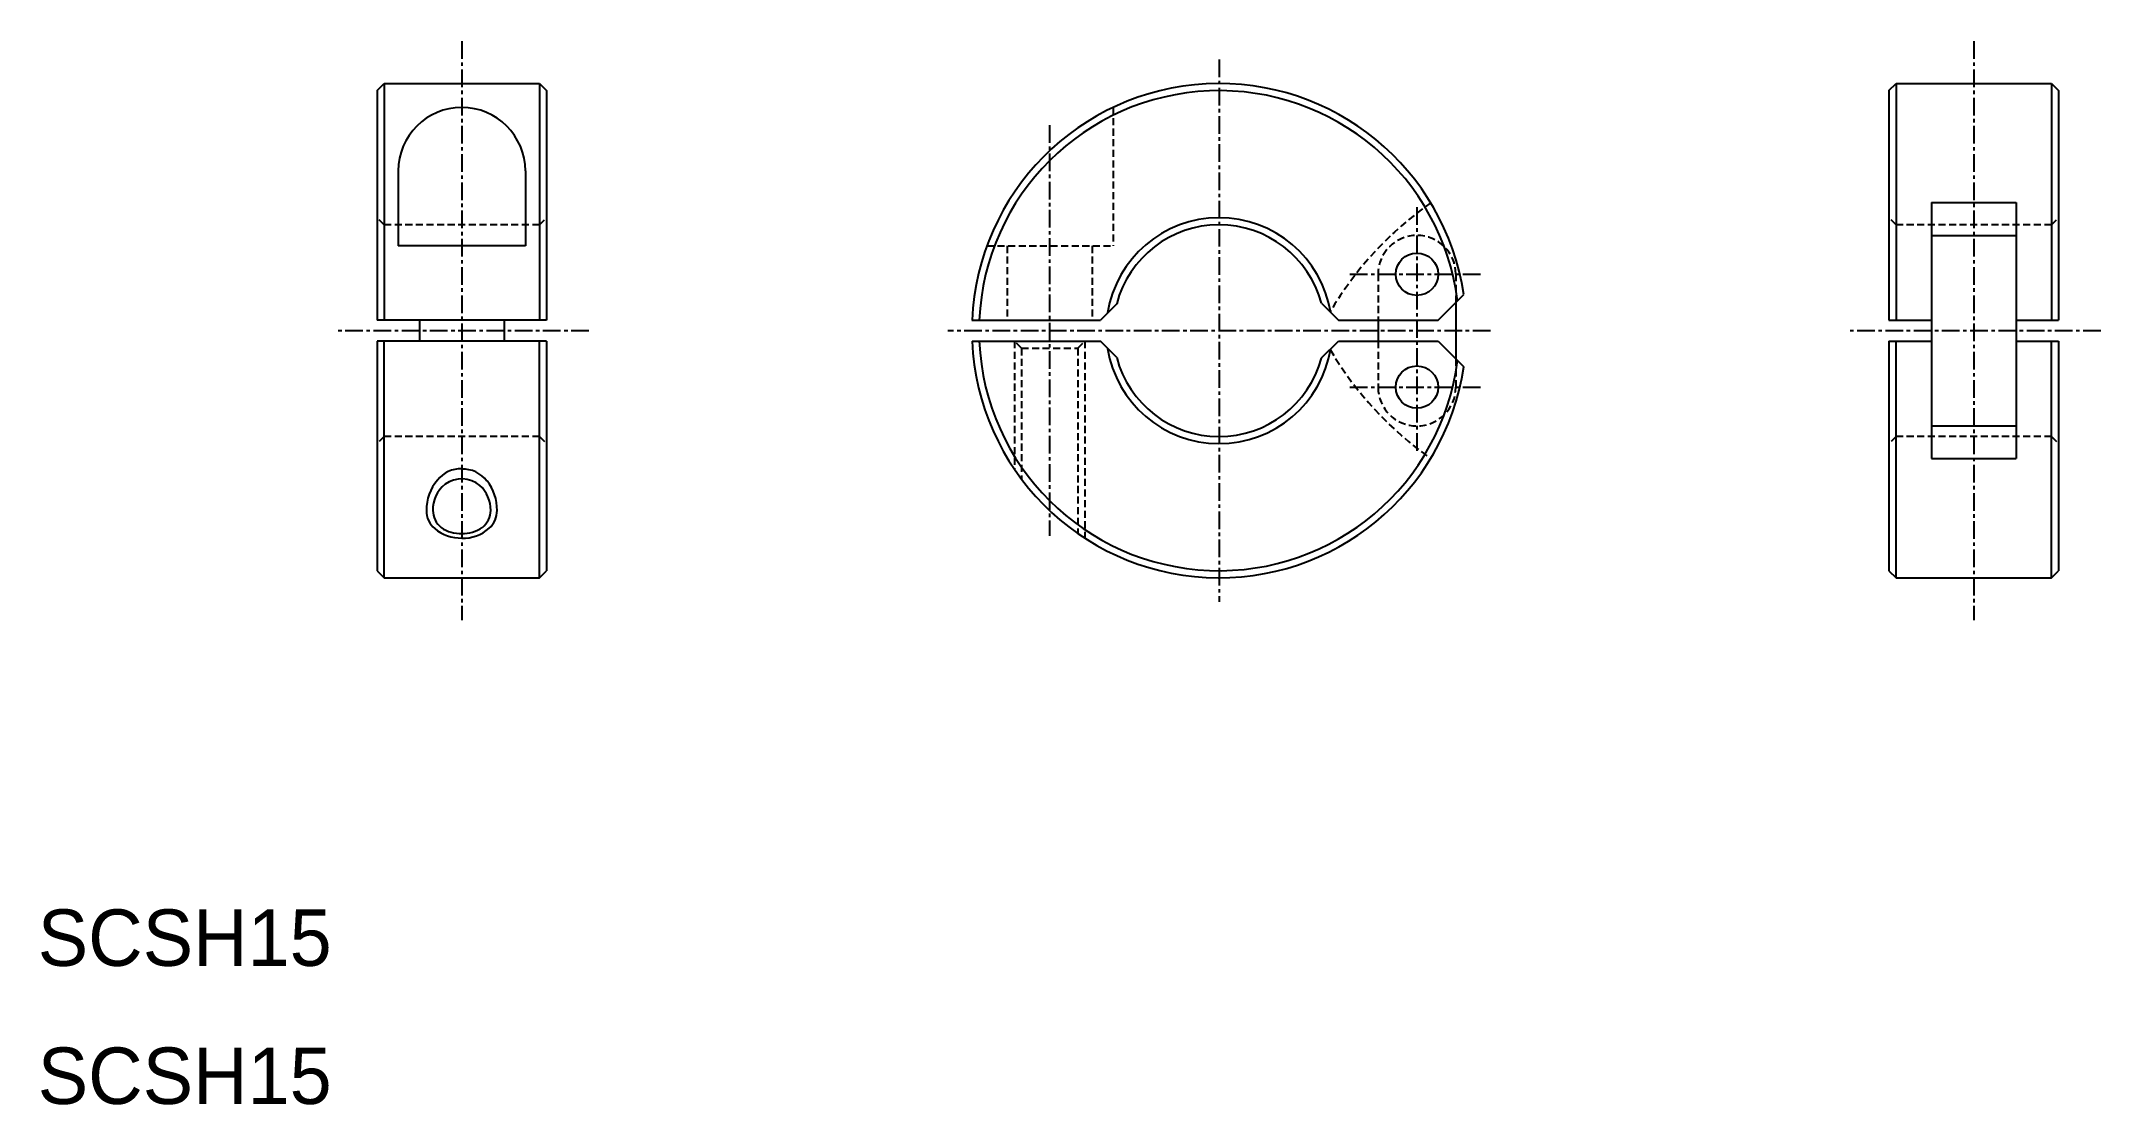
# Model space of a CAD drawing. Extents: x 25 to 171, y 42 to 118.
import ezdxf

# ---------------------------------------------------------------- set-up
doc = ezdxf.new("R2010")
doc.units = 0
doc.linetypes.add('CENTER', pattern=[2, 1.25, -0.25, 0.25, -0.25])
doc.linetypes.add('DASHED', pattern=[0.75, 0.5, -0.25])
doc.layers.get('0').update_dxf_attribs({"linetype": 'CONTINUOUS'})
doc.layers.add('CENTER', color=1, linetype='CENTER')

msp = doc.modelspace()

# ---------------------------------------------------------------- linework, layer by layer
at = {"color": 7, "linetype": 'CONTINUOUS'}
for p, q in [((48.88, 114.05), (49.38, 114.55)), ((48.88, 114.05), (48.88, 97.8)), ((49.38, 114.55), (60.38, 114.55)), ((49.38, 114.55), (49.38, 97.8)), ((60.38, 114.55), (60.88, 114.05)), ((60.38, 114.55), (60.38, 97.8)), ((60.88, 114.05), (60.88, 97.8)), ((155.92, 114.05), (156.42, 114.55)), ((155.92, 114.05), (155.92, 97.8)), ((156.42, 114.55), (156.42, 97.8)), ((156.42, 114.55), (167.42, 114.55)), ((167.42, 114.55), (167.42, 97.8)), ((167.42, 114.55), (167.92, 114.05)), ((167.92, 114.05), (167.92, 97.8)), ((50.38, 108.36), (50.38, 103.05)), ((59.38, 108.36), (59.38, 103.05)), ((158.92, 106.12), (158.92, 97.8)), ((158.92, 106.12), (158.92, 97.8)), ((158.92, 106.12), (164.92, 106.12)), ((164.92, 106.12), (164.92, 97.8)), ((164.92, 106.12), (164.92, 97.8)), ((158.92, 103.8), (158.92, 90.3)), ((158.92, 103.8), (158.92, 90.3)), ((158.92, 103.8), (164.92, 103.8)), ((158.92, 103.8), (164.92, 103.8)), ((164.92, 103.8), (164.92, 90.3)), ((164.92, 103.8), (164.92, 90.3)), ((59.38, 103.05), (50.38, 103.05)), ((124, 97.8), (125.81, 99.61)), ((124, 97.8), (125.81, 99.61)), ((60.88, 97.8), (48.88, 97.8)), ((51.88, 97.8), (51.88, 96.3)), ((57.88, 97.8), (57.88, 96.3)), ((91, 97.8), (100.09, 97.8)), ((101.25, 98.96), (100.09, 97.8)), ((115.75, 98.99), (116.94, 97.8)), ((116.94, 97.8), (124, 97.8)), ((119.75, 97.8), (119.75, 96.3)), ((125.25, 99.05), (125.25, 95.05)), ((155.92, 97.8), (158.92, 97.8)), ((155.92, 97.8), (158.92, 97.8)), ((164.92, 97.8), (167.92, 97.8)), ((164.92, 97.8), (167.92, 97.8)), ((48.88, 96.3), (48.88, 80.05)), ((60.88, 96.3), (48.88, 96.3)), ((49.38, 79.55), (49.38, 96.3)), ((60.38, 79.55), (60.38, 96.3)), ((60.88, 96.3), (60.88, 80.05)), ((91.02, 96.3), (100.09, 96.3)), ((101.25, 95.15), (100.09, 96.3)), ((115.75, 95.12), (116.94, 96.3)), ((116.94, 96.3), (124, 96.3)), ((124, 96.3), (125.37, 94.94)), ((124, 96.3), (125.81, 94.49)), ((155.92, 96.3), (155.92, 80.05)), ((155.92, 96.3), (158.92, 96.3)), ((155.92, 96.3), (158.92, 96.3)), ((156.42, 79.55), (156.42, 96.3)), ((158.92, 96.3), (158.92, 87.99)), ((158.92, 96.3), (158.92, 87.99)), ((164.92, 96.3), (164.92, 87.99)), ((164.92, 96.3), (164.92, 87.99)), ((164.92, 96.3), (167.92, 96.3)), ((164.92, 96.3), (167.92, 96.3)), ((167.42, 79.55), (167.42, 96.3)), ((167.92, 96.3), (167.92, 80.05)), ((158.92, 90.3), (164.92, 90.3)), ((158.92, 90.3), (164.92, 90.3)), ((158.92, 87.99), (164.92, 87.99)), ((48.88, 80.05), (49.38, 79.55)), ((49.38, 79.55), (60.38, 79.55)), ((60.38, 79.55), (60.88, 80.05)), ((155.92, 80.05), (156.42, 79.55)), ((156.42, 79.55), (167.42, 79.55)), ((167.42, 79.55), (167.92, 80.05))]:
    msp.add_line(p, q, dxfattribs=at)
at = {"color": 3, "linetype": 'DASHED'}
for p, q in [((101, 112.86), (101, 103.05)), ((49.38, 104.55), (48.88, 105.05)), ((60.38, 104.55), (60.88, 105.05)), ((156.42, 104.55), (155.92, 105.05)), ((167.42, 104.55), (167.92, 105.05)), ((60.38, 104.55), (49.38, 104.55)), ((49.38, 104.55), (49.38, 97.8)), ((60.38, 104.55), (60.38, 97.8)), ((156.42, 104.55), (156.42, 97.8)), ((167.42, 104.55), (156.42, 104.55)), ((167.42, 104.55), (167.42, 97.8)), ((92.06, 103.05), (101, 103.05)), ((93.5, 103.05), (93.5, 97.8)), ((99.5, 103.05), (99.5, 97.8)), ((119.75, 101.05), (119.75, 97.8)), ((125.25, 101.05), (125.25, 99.05)), ((49.38, 89.55), (49.38, 96.3)), ((60.38, 89.55), (60.38, 96.3)), ((94, 96.3), (94, 87.26)), ((94.5, 95.8), (94, 96.3)), ((94.5, 95.8), (94, 96.3)), ((98.5, 95.8), (99, 96.3)), ((98.5, 95.8), (99, 96.3)), ((99, 96.3), (99, 82.36)), ((119.75, 96.3), (119.75, 93.05)), ((156.42, 89.55), (156.42, 96.3)), ((167.42, 89.55), (167.42, 96.3)), ((94.5, 95.8), (94.5, 86.55)), ((94.5, 95.8), (98.5, 95.8)), ((94.5, 95.8), (98.5, 95.8)), ((98.5, 95.8), (98.5, 82.69)), ((125.25, 95.05), (125.25, 93.05)), ((49.38, 89.55), (48.88, 89.05)), ((60.38, 89.55), (49.38, 89.55)), ((60.38, 89.55), (60.88, 89.05)), ((156.42, 89.55), (155.92, 89.05)), ((167.42, 89.55), (156.42, 89.55)), ((167.42, 89.55), (167.92, 89.05))]:
    msp.add_line(p, q, dxfattribs=at)
at = {"color": 7, "linetype": 'CONTINUOUS'}
for centre in [(122.5, 101.05), (122.5, 101.05), (122.5, 101.05), (122.5, 101.05), (122.5, 93.05), (122.5, 93.05), (122.5, 93.05), (122.5, 93.05)]:
    msp.add_circle(centre, 1.5, dxfattribs=at)
for centre, radius, start, end in [((108.5, 97.05), 17.5, 8.4168, 177.5437), ((108.5, 97.05), 17, 7.1556, 177.4714), ((54.88, 108.36), 4.5, 0, 180), ((108.5, 97.05), 8, 9.2609, 170.9481), ((108.5, 97.05), 7.5, 14.9739, 165.286), ((108.5, 97.05), 17.5, 182.4563, 351.5832), ((108.5, 97.05), 17, 182.5286, 352.8444), ((108.5, 97.05), 8, 189.0519, 350.7391), ((108.5, 97.05), 7.5, 194.714, 345.0261), ((55.18, 84.35), 2.35, 129.2665, 180.8379), ((54.88, 84.52), 2.03, 50.58, 125.6109), ((54.54, 84.34), 2.39, 359.3891, 47.0267), ((54.42, 84.35), 1.59, 181.1212, 231.3739), ((55.34, 84.35), 1.59, 308.8859, 358.8964), ((54.73, 84.93), 2.24, 234.4805, 273.8533), ((55.02, 84.95), 2.26, 266.3473, 305.5724)]:
    msp.add_arc(centre, radius, start, end, dxfattribs=at)
at = {"color": 3, "linetype": 'DASHED'}
for centre, radius, start, end in [((137.88, 85.67), 25, 125.1327, 149.4407), ((122.5, 101.05), 2.75, 0, 180), ((137.88, 108.43), 25, 210.5593, 234.8673), ((122.5, 93.05), 2.75, 180, 0)]:
    msp.add_arc(centre, radius, start, end, dxfattribs=at)
at = {"color": 3, "linetype": 'CONTINUOUS'}
for centre, radius, start, end in [((55.66, 84.35), 3.28, 139.8213, 180.6747), ((54.79, 85.16), 2.1, 87.5547, 141.2834), ((54.95, 85.11), 2.14, 37.0554, 92.0249), ((54.05, 84.35), 3.33, 359.4799, 38.2166), ((54.06, 84.3), 1.68, 179.601, 229.168), ((55.72, 84.3), 1.66, 311.7048, 0.6619), ((54.81, 85.22), 2.86, 229.8534, 271.4441), ((54.95, 85.19), 2.84, 268.4838, 311.2348)]:
    msp.add_arc(centre, radius, start, end, dxfattribs=at)
at = {"layer": 'CENTER', "color": 1, "linetype": 'CENTER'}
for p, q in [((54.88, 117.55), (54.88, 76.55)), ((161.92, 117.55), (161.92, 76.55)), ((108.5, 116.25), (108.5, 77.85)), ((96.5, 111.6), (96.5, 82.51)), ((122.5, 105.8), (122.5, 88.3)), ((117.75, 101.05), (127.25, 101.05)), ((63.88, 97.05), (45.88, 97.05)), ((127.7, 97.05), (89.3, 97.05)), ((170.92, 97.05), (152.92, 97.05)), ((117.75, 93.05), (127.25, 93.05))]:
    msp.add_line(p, q, dxfattribs=at)

# ---------------------------------------------------------------- texts
at = {"color": 7, "linetype": 'CONTINUOUS'}
for p in [(24.86, 52.06), (24.86, 42.28)]:
    msp.add_text('SCSH15', height=4, dxfattribs=at).set_placement(p)

doc.saveas('drawing.dxf')
